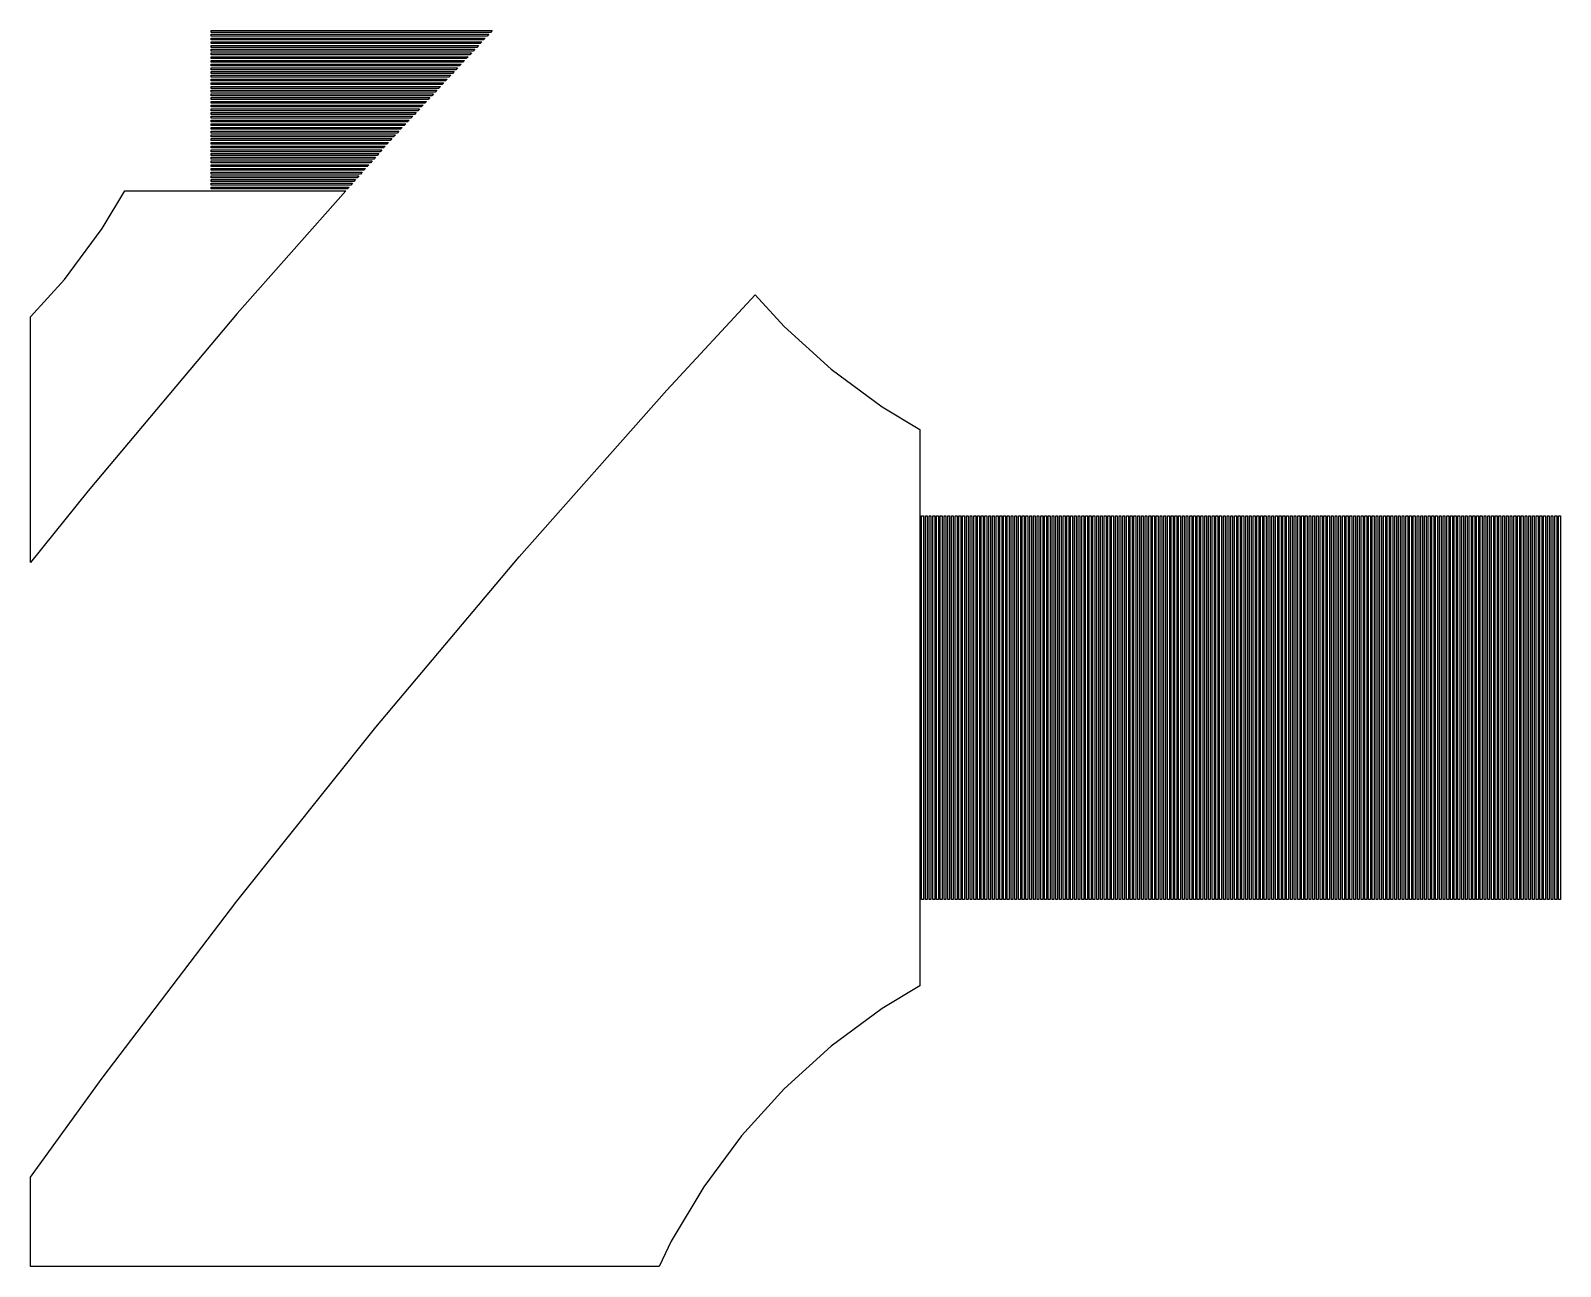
# Model space of a CAD drawing. Extents: x -10 to 91, y -24 to 82.
# Drawn here: x 1 to 9.21, y 55 to 61.63 of the extents above; entities that cross this region are included whole.
import ezdxf

# ---------------------------------------------------------------- set-up
doc = ezdxf.new("R2010")
doc.units = 0

msp = doc.modelspace()

# ---------------------------------------------------------------- linework, layer by layer
for p, q in [((1.97, 61.625), (1.97, 61.635)), ((1.97, 61.635), (3.47905, 61.635)), ((3.46974, 61.625), (1.97, 61.625)), ((1.97, 61.605), (1.97, 61.615)), ((1.97, 61.615), (3.46046, 61.615)), ((3.46046, 61.615), (3.45119, 61.605)), ((3.47905, 61.635), (3.46974, 61.625)), ((3.45119, 61.605), (1.97, 61.605)), ((1.97, 61.585), (1.97, 61.595)), ((1.97, 61.595), (3.44188, 61.595)), ((3.4326, 61.585), (1.97, 61.585)), ((1.97, 61.565), (1.97, 61.575)), ((1.97, 61.575), (3.42331, 61.575)), ((3.41402, 61.565), (1.97, 61.565)), ((1.97, 61.545), (1.97, 61.555)), ((1.97, 61.555), (3.40472, 61.555)), ((3.39545, 61.545), (1.97, 61.545)), ((1.97, 61.525), (1.97, 61.535)), ((1.97, 61.535), (3.38615, 61.535)), ((3.38615, 61.535), (3.37686, 61.525)), ((3.40472, 61.555), (3.39545, 61.545)), ((3.42331, 61.575), (3.41402, 61.565)), ((3.44188, 61.595), (3.4326, 61.585)), ((3.37686, 61.525), (1.97, 61.525)), ((1.97, 61.505), (1.97, 61.515)), ((1.97, 61.515), (3.36758, 61.515)), ((3.35828, 61.505), (1.97, 61.505)), ((1.97, 61.485), (1.97, 61.495)), ((1.97, 61.495), (3.349, 61.495)), ((3.33969, 61.485), (1.97, 61.485)), ((1.97, 61.465), (1.97, 61.475)), ((1.97, 61.475), (3.33041, 61.475)), ((3.32112, 61.465), (1.97, 61.465)), ((1.97, 61.445), (1.97, 61.455)), ((1.97, 61.455), (3.31183, 61.455)), ((3.31183, 61.455), (3.30255, 61.445)), ((3.33041, 61.475), (3.32112, 61.465)), ((3.349, 61.495), (3.33969, 61.485)), ((3.36758, 61.515), (3.35828, 61.505)), ((3.30255, 61.445), (1.97, 61.445)), ((1.97, 61.425), (1.97, 61.435)), ((1.97, 61.435), (3.29326, 61.435)), ((3.28397, 61.425), (1.97, 61.425)), ((1.97, 61.405), (1.97, 61.415)), ((1.97, 61.415), (3.27467, 61.415)), ((3.2654, 61.405), (1.97, 61.405)), ((1.97, 61.385), (1.97, 61.395)), ((1.97, 61.395), (3.25609, 61.395)), ((3.24681, 61.385), (1.97, 61.385)), ((1.97, 61.365), (1.97, 61.375)), ((1.97, 61.375), (3.23752, 61.375)), ((3.23752, 61.375), (3.22823, 61.365)), ((3.25609, 61.395), (3.24681, 61.385)), ((3.27467, 61.415), (3.2654, 61.405)), ((3.29326, 61.435), (3.28397, 61.425)), ((3.22823, 61.365), (1.97, 61.365)), ((1.97, 61.345), (1.97, 61.355)), ((1.97, 61.355), (3.21895, 61.355)), ((3.20964, 61.345), (1.97, 61.345)), ((1.97, 61.325), (1.97, 61.335)), ((1.97, 61.335), (3.20036, 61.335)), ((3.19107, 61.325), (1.97, 61.325)), ((1.97, 61.305), (1.97, 61.315)), ((1.97, 61.315), (3.18178, 61.315)), ((3.17249, 61.305), (1.97, 61.305)), ((1.97, 61.285), (1.97, 61.295)), ((1.97, 61.295), (3.16321, 61.295)), ((3.15392, 61.285), (1.97, 61.285)), ((3.16321, 61.295), (3.15392, 61.285)), ((3.18178, 61.315), (3.17249, 61.305)), ((3.20036, 61.335), (3.19107, 61.325)), ((3.21895, 61.355), (3.20964, 61.345)), ((1.97, 61.265), (1.97, 61.275)), ((1.97, 61.275), (3.14462, 61.275)), ((3.13535, 61.265), (1.97, 61.265)), ((1.97, 61.245), (1.97, 61.255)), ((1.97, 61.255), (3.12604, 61.255)), ((3.11676, 61.245), (1.97, 61.245)), ((1.97, 61.225), (1.97, 61.235)), ((1.97, 61.235), (3.10745, 61.235)), ((3.09818, 61.225), (1.97, 61.225)), ((1.97, 61.205), (1.97, 61.215)), ((1.97, 61.215), (3.0889, 61.215)), ((3.07959, 61.205), (1.97, 61.205)), ((3.0889, 61.215), (3.07959, 61.205)), ((3.10745, 61.235), (3.09818, 61.225)), ((3.12604, 61.255), (3.11676, 61.245)), ((3.14462, 61.275), (3.13535, 61.265)), ((1.97, 61.185), (1.97, 61.195)), ((1.97, 61.195), (3.07031, 61.195)), ((3.06102, 61.185), (1.97, 61.185)), ((1.97, 61.165), (1.97, 61.175)), ((1.97, 61.175), (3.05173, 61.175)), ((3.04243, 61.165), (1.97, 61.165)), ((1.97, 61.145), (1.97, 61.155)), ((1.97, 61.155), (3.03316, 61.155)), ((3.02385, 61.145), (1.97, 61.145)), ((1.97, 61.125), (1.97, 61.135)), ((1.97, 61.135), (3.01457, 61.135)), ((3.00528, 61.125), (1.97, 61.125)), ((3.01457, 61.135), (3.00528, 61.125)), ((3.03316, 61.155), (3.02385, 61.145)), ((3.05173, 61.175), (3.04243, 61.165)), ((3.07031, 61.195), (3.06102, 61.185)), ((1.97, 61.105), (1.97, 61.115)), ((1.97, 61.115), (2.99599, 61.115)), ((2.98671, 61.105), (1.97, 61.105)), ((1.97, 61.085), (1.97, 61.095)), ((1.97, 61.095), (2.9774, 61.095)), ((2.96812, 61.085), (1.97, 61.085)), ((1.97, 61.065), (1.97, 61.075)), ((1.97, 61.075), (2.95883, 61.075)), ((2.94954, 61.065), (1.97, 61.065)), ((1.97, 61.045), (1.97, 61.055)), ((1.97, 61.055), (2.94026, 61.055)), ((2.93111, 61.045), (1.97, 61.045)), ((2.93378, 61.048), (2.93111, 61.045)), ((2.94026, 61.055), (2.93378, 61.048)), ((2.95883, 61.075), (2.94954, 61.065)), ((2.9774, 61.095), (2.96812, 61.085)), ((2.99599, 61.115), (2.98671, 61.105)), ((1.97, 61.025), (1.97, 61.035)), ((1.97, 61.035), (2.92226, 61.035)), ((2.91342, 61.025), (1.97, 61.025)), ((1.97, 61.005), (1.97, 61.015)), ((1.97, 61.015), (2.90459, 61.015)), ((2.89572, 61.005), (1.97, 61.005)), ((1.97, 60.985), (1.97, 60.995)), ((1.97, 60.995), (2.88689, 60.995)), ((2.87804, 60.985), (1.97, 60.985)), ((1.97, 60.965), (1.97, 60.975)), ((1.97, 60.975), (2.8692, 60.975)), ((2.86037, 60.965), (1.97, 60.965)), ((2.8692, 60.975), (2.86037, 60.965)), ((2.88689, 60.995), (2.87804, 60.985)), ((2.90459, 61.015), (2.89572, 61.005)), ((2.92226, 61.035), (2.91342, 61.025)), ((1.97, 60.945), (1.97, 60.955)), ((1.97, 60.955), (2.85152, 60.955)), ((2.84268, 60.945), (1.97, 60.945)), ((1.97, 60.925), (1.97, 60.935)), ((1.97, 60.935), (2.83383, 60.935)), ((2.82498, 60.925), (1.97, 60.925)), ((1.97, 60.905), (1.97, 60.915)), ((1.97, 60.915), (2.81615, 60.915)), ((2.80731, 60.905), (1.97, 60.905)), ((1.97, 60.885), (1.97, 60.895)), ((1.97, 60.895), (2.79846, 60.895)), ((2.78963, 60.885), (1.97, 60.885)), ((1.97, 60.865), (1.97, 60.875)), ((1.97, 60.875), (2.78078, 60.875)), ((2.78078, 60.875), (2.77194, 60.865)), ((2.79846, 60.895), (2.78963, 60.885)), ((2.81615, 60.915), (2.80731, 60.905)), ((2.83383, 60.935), (2.82498, 60.925)), ((2.85152, 60.955), (2.84268, 60.945)), ((2.77194, 60.865), (1.97, 60.865)), ((1.97, 60.845), (1.97, 60.855)), ((1.97, 60.855), (2.76309, 60.855)), ((2.75424, 60.845), (1.97, 60.845)), ((1.97, 60.825), (1.97, 60.835)), ((1.97, 60.835), (2.74541, 60.835)), ((2.73657, 60.825), (1.97, 60.825)), ((1.97, 60.805), (1.97, 60.815)), ((1.97, 60.815), (2.72772, 60.815)), ((2.71889, 60.805), (1.97, 60.805)), ((1.97, 60.785), (1.97, 60.795)), ((1.97, 60.795), (2.71005, 60.795)), ((2.71005, 60.795), (2.7012, 60.785)), ((2.72772, 60.815), (2.71889, 60.805)), ((2.74541, 60.835), (2.73657, 60.825)), ((2.76309, 60.855), (2.75424, 60.845)), ((1.38521, 60.5722), (1.50677, 60.775)), ((1.50677, 60.775), (2.69235, 60.775)), ((2.7012, 60.785), (1.97, 60.785)), ((2.69235, 60.775), (2.10951, 60.1159)), ((1.18236, 60.2987), (1.38521, 60.5722)), ((1, 60.0975), (1.18236, 60.2987)), ((4.41568, 59.7049), (4.89153, 60.2171)), ((4.89153, 60.2171), (5.04633, 60.0463)), ((1, 58.7784), (1, 60.0975)), ((2.10951, 60.1159), (1.30836, 59.1637)), ((5.04633, 60.0463), (5.29865, 59.8177)), ((5.29865, 59.8177), (5.57217, 59.6148)), ((3.62392, 58.8095), (4.41568, 59.7049)), ((5.57217, 59.6148), (5.77501, 59.4932)), ((5.77501, 59.4932), (5.77501, 56.5068)), ((1.30836, 59.1637), (1, 58.7784)), ((5.785, 56.97), (5.785, 59.03)), ((5.785, 59.03), (5.79501, 59.03)), ((5.79501, 59.03), (5.79501, 56.97)), ((5.80501, 56.97), (5.80501, 59.03)), ((5.80501, 59.03), (5.815, 59.03)), ((5.815, 59.03), (5.815, 56.97)), ((5.82501, 56.97), (5.82501, 59.03)), ((5.82501, 59.03), (5.83501, 59.03)), ((5.83501, 59.03), (5.83501, 56.97)), ((5.845, 56.97), (5.845, 59.03)), ((5.845, 59.03), (5.85501, 59.03)), ((5.85501, 59.03), (5.85501, 56.97)), ((5.86501, 56.97), (5.86501, 59.03)), ((5.86501, 59.03), (5.875, 59.03)), ((5.875, 59.03), (5.875, 56.97)), ((5.88501, 56.97), (5.88501, 59.03)), ((5.88501, 59.03), (5.895, 59.03)), ((5.895, 59.03), (5.895, 56.97)), ((5.90501, 56.97), (5.90501, 59.03)), ((5.90501, 59.03), (5.91501, 59.03)), ((5.91501, 59.03), (5.91501, 56.97)), ((5.925, 56.97), (5.925, 59.03)), ((5.925, 59.03), (5.93501, 59.03)), ((5.93501, 59.03), (5.93501, 56.97)), ((5.94501, 56.97), (5.94501, 59.03)), ((5.94501, 59.03), (5.955, 59.03)), ((5.955, 59.03), (5.955, 56.97)), ((5.96501, 56.97), (5.96501, 59.03)), ((5.96501, 59.03), (5.97501, 59.03)), ((5.97501, 59.03), (5.97501, 56.97)), ((5.985, 56.97), (5.985, 59.03)), ((5.985, 59.03), (5.99501, 59.03)), ((5.99501, 59.03), (5.99501, 56.97)), ((6.005, 56.97), (6.005, 59.03)), ((6.005, 59.03), (6.01501, 59.03)), ((6.01501, 59.03), (6.01501, 56.97)), ((6.02501, 56.97), (6.02501, 59.03)), ((6.02501, 59.03), (6.035, 59.03)), ((6.035, 59.03), (6.035, 56.97)), ((6.04501, 56.97), (6.04501, 59.03)), ((6.04501, 59.03), (6.05501, 59.03)), ((6.05501, 59.03), (6.05501, 56.97)), ((6.065, 56.97), (6.065, 59.03)), ((6.065, 59.03), (6.07501, 59.03)), ((6.07501, 59.03), (6.07501, 56.97)), ((6.08501, 56.97), (6.08501, 59.03)), ((6.08501, 59.03), (6.095, 59.03)), ((6.095, 59.03), (6.095, 56.97)), ((6.10501, 56.97), (6.10501, 59.03)), ((6.10501, 59.03), (6.11501, 59.03)), ((6.11501, 59.03), (6.11501, 56.97)), ((6.125, 56.97), (6.125, 59.03)), ((6.125, 59.03), (6.13501, 59.03)), ((6.13501, 59.03), (6.13501, 56.97)), ((6.145, 56.97), (6.145, 59.03)), ((6.145, 59.03), (6.15501, 59.03)), ((6.15501, 59.03), (6.15501, 56.97)), ((6.16501, 56.97), (6.16501, 59.03)), ((6.16501, 59.03), (6.175, 59.03)), ((6.175, 59.03), (6.175, 56.97)), ((6.18501, 56.97), (6.18501, 59.03)), ((6.18501, 59.03), (6.19501, 59.03)), ((6.19501, 59.03), (6.19501, 56.97)), ((6.205, 56.97), (6.205, 59.03)), ((6.205, 59.03), (6.21501, 59.03)), ((6.21501, 59.03), (6.21501, 56.97)), ((6.22501, 56.97), (6.22501, 59.03)), ((6.22501, 59.03), (6.235, 59.03)), ((6.235, 59.03), (6.235, 56.97)), ((6.24501, 56.97), (6.24501, 59.03)), ((6.24501, 59.03), (6.255, 59.03)), ((6.255, 59.03), (6.255, 56.97)), ((6.26501, 56.97), (6.26501, 59.03)), ((6.26501, 59.03), (6.27501, 59.03)), ((6.27501, 59.03), (6.27501, 56.97)), ((6.285, 56.97), (6.285, 59.03)), ((6.285, 59.03), (6.29501, 59.03)), ((6.29501, 59.03), (6.29501, 56.97)), ((6.30501, 56.97), (6.30501, 59.03)), ((6.30501, 59.03), (6.315, 59.03)), ((6.315, 59.03), (6.315, 56.97)), ((6.32501, 56.97), (6.32501, 59.03)), ((6.32501, 59.03), (6.33501, 59.03)), ((6.33501, 59.03), (6.33501, 56.97)), ((6.345, 56.97), (6.345, 59.03)), ((6.345, 59.03), (6.35501, 59.03)), ((6.35501, 59.03), (6.35501, 56.97)), ((6.36501, 56.97), (6.36501, 59.03)), ((6.36501, 59.03), (6.375, 59.03)), ((6.375, 59.03), (6.375, 56.97)), ((6.38501, 56.97), (6.38501, 59.03)), ((6.38501, 59.03), (6.395, 59.03)), ((6.395, 59.03), (6.395, 56.97)), ((6.40501, 56.97), (6.40501, 59.03)), ((6.40501, 59.03), (6.41501, 59.03)), ((6.41501, 59.03), (6.41501, 56.97)), ((6.425, 56.97), (6.425, 59.03)), ((6.425, 59.03), (6.43501, 59.03)), ((6.43501, 59.03), (6.43501, 56.97)), ((6.44501, 56.97), (6.44501, 59.03)), ((6.44501, 59.03), (6.455, 59.03)), ((6.455, 59.03), (6.455, 56.97)), ((6.46501, 56.97), (6.46501, 59.03)), ((6.46501, 59.03), (6.47501, 59.03)), ((6.47501, 59.03), (6.47501, 56.97)), ((6.485, 56.97), (6.485, 59.03)), ((6.485, 59.03), (6.49501, 59.03)), ((6.49501, 59.03), (6.49501, 56.97)), ((6.505, 56.97), (6.505, 59.03)), ((6.505, 59.03), (6.51501, 59.03)), ((6.51501, 59.03), (6.51501, 56.97)), ((6.52501, 56.97), (6.52501, 59.03)), ((6.52501, 59.03), (6.535, 59.03)), ((6.535, 59.03), (6.535, 56.97)), ((6.54501, 56.97), (6.54501, 59.03)), ((6.54501, 59.03), (6.55501, 59.03)), ((6.55501, 59.03), (6.55501, 56.97)), ((6.565, 56.97), (6.565, 59.03)), ((6.565, 59.03), (6.57501, 59.03)), ((6.57501, 59.03), (6.57501, 56.97)), ((6.58501, 56.97), (6.58501, 59.03)), ((6.58501, 59.03), (6.595, 59.03)), ((6.595, 59.03), (6.595, 56.97)), ((6.60501, 56.97), (6.60501, 59.03)), ((6.60501, 59.03), (6.61501, 59.03)), ((6.61501, 59.03), (6.61501, 56.97)), ((6.625, 56.97), (6.625, 59.03)), ((6.625, 59.03), (6.63501, 59.03)), ((6.63501, 59.03), (6.63501, 56.97)), ((6.645, 56.97), (6.645, 59.03)), ((6.645, 59.03), (6.65501, 59.03)), ((6.65501, 59.03), (6.65501, 56.97)), ((6.66501, 56.97), (6.66501, 59.03)), ((6.66501, 59.03), (6.675, 59.03)), ((6.675, 59.03), (6.675, 56.97)), ((6.68501, 56.97), (6.68501, 59.03)), ((6.68501, 59.03), (6.69501, 59.03)), ((6.69501, 59.03), (6.69501, 56.97)), ((6.705, 56.97), (6.705, 59.03)), ((6.705, 59.03), (6.71501, 59.03)), ((6.71501, 59.03), (6.71501, 56.97)), ((6.72501, 56.97), (6.72501, 59.03)), ((6.72501, 59.03), (6.735, 59.03)), ((6.735, 59.03), (6.735, 56.97)), ((6.74501, 56.97), (6.74501, 59.03)), ((6.74501, 59.03), (6.755, 59.03)), ((6.755, 59.03), (6.755, 56.97)), ((6.76501, 56.97), (6.76501, 59.03)), ((6.76501, 59.03), (6.77501, 59.03)), ((6.77501, 59.03), (6.77501, 56.97)), ((6.785, 56.97), (6.785, 59.03)), ((6.785, 59.03), (6.79501, 59.03)), ((6.79501, 59.03), (6.79501, 56.97)), ((6.80501, 56.97), (6.80501, 59.03)), ((6.80501, 59.03), (6.815, 59.03)), ((6.815, 59.03), (6.815, 56.97)), ((6.82501, 56.97), (6.82501, 59.03)), ((6.82501, 59.03), (6.83501, 59.03)), ((6.83501, 59.03), (6.83501, 56.97)), ((6.845, 56.97), (6.845, 59.03)), ((6.845, 59.03), (6.85501, 59.03)), ((6.85501, 59.03), (6.85501, 56.97)), ((6.86501, 56.97), (6.86501, 59.03)), ((6.86501, 59.03), (6.875, 59.03)), ((6.875, 59.03), (6.875, 56.97)), ((6.88501, 56.97), (6.88501, 59.03)), ((6.88501, 59.03), (6.895, 59.03)), ((6.895, 59.03), (6.895, 56.97)), ((6.90501, 56.97), (6.90501, 59.03)), ((6.90501, 59.03), (6.91501, 59.03)), ((6.91501, 59.03), (6.91501, 56.97)), ((6.925, 56.97), (6.925, 59.03)), ((6.925, 59.03), (6.93501, 59.03)), ((6.93501, 59.03), (6.93501, 56.97)), ((6.94501, 56.97), (6.94501, 59.03)), ((6.94501, 59.03), (6.955, 59.03)), ((6.955, 59.03), (6.955, 56.97)), ((6.96501, 56.97), (6.96501, 59.03)), ((6.96501, 59.03), (6.97501, 59.03)), ((6.97501, 59.03), (6.97501, 56.97)), ((6.985, 56.97), (6.985, 59.03)), ((6.985, 59.03), (6.99501, 59.03)), ((6.99501, 59.03), (6.99501, 56.97)), ((7.005, 56.97), (7.005, 59.03)), ((7.005, 59.03), (7.01501, 59.03)), ((7.01501, 59.03), (7.01501, 56.97)), ((7.02501, 56.97), (7.02501, 59.03)), ((7.02501, 59.03), (7.035, 59.03)), ((7.035, 59.03), (7.035, 56.97)), ((7.04501, 56.97), (7.04501, 59.03)), ((7.04501, 59.03), (7.05501, 59.03)), ((7.05501, 59.03), (7.05501, 56.97)), ((7.065, 56.97), (7.065, 59.03)), ((7.065, 59.03), (7.07501, 59.03)), ((7.07501, 59.03), (7.07501, 56.97)), ((7.08501, 56.97), (7.08501, 59.03)), ((7.08501, 59.03), (7.095, 59.03)), ((7.095, 59.03), (7.095, 56.97)), ((7.10501, 56.97), (7.10501, 59.03)), ((7.10501, 59.03), (7.11501, 59.03)), ((7.11501, 59.03), (7.11501, 56.97)), ((7.125, 56.97), (7.125, 59.03)), ((7.125, 59.03), (7.13501, 59.03)), ((7.13501, 59.03), (7.13501, 56.97)), ((7.145, 56.97), (7.145, 59.03)), ((7.145, 59.03), (7.15501, 59.03)), ((7.15501, 59.03), (7.15501, 56.97)), ((7.16501, 56.97), (7.16501, 59.03)), ((7.16501, 59.03), (7.175, 59.03)), ((7.175, 59.03), (7.175, 56.97)), ((7.18501, 56.97), (7.18501, 59.03)), ((7.18501, 59.03), (7.19501, 59.03)), ((7.19501, 59.03), (7.19501, 56.97)), ((7.205, 56.97), (7.205, 59.03)), ((7.205, 59.03), (7.21501, 59.03)), ((7.21501, 59.03), (7.21501, 56.97)), ((7.22501, 56.97), (7.22501, 59.03)), ((7.22501, 59.03), (7.235, 59.03)), ((7.235, 59.03), (7.235, 56.97)), ((7.24501, 56.97), (7.24501, 59.03)), ((7.24501, 59.03), (7.255, 59.03)), ((7.255, 59.03), (7.255, 56.97)), ((7.26501, 56.97), (7.26501, 59.03)), ((7.26501, 59.03), (7.27501, 59.03)), ((7.27501, 59.03), (7.27501, 56.97)), ((7.285, 56.97), (7.285, 59.03)), ((7.285, 59.03), (7.29501, 59.03)), ((7.29501, 59.03), (7.29501, 56.97)), ((7.30501, 56.97), (7.30501, 59.03)), ((7.30501, 59.03), (7.315, 59.03)), ((7.315, 59.03), (7.315, 56.97)), ((7.32501, 56.97), (7.32501, 59.03)), ((7.32501, 59.03), (7.33501, 59.03)), ((7.33501, 59.03), (7.33501, 56.97)), ((7.345, 56.97), (7.345, 59.03)), ((7.345, 59.03), (7.35501, 59.03)), ((7.35501, 59.03), (7.35501, 56.97)), ((7.36501, 56.97), (7.36501, 59.03)), ((7.36501, 59.03), (7.375, 59.03)), ((7.375, 59.03), (7.375, 56.97)), ((7.38501, 56.97), (7.38501, 59.03)), ((7.38501, 59.03), (7.395, 59.03)), ((7.395, 59.03), (7.395, 56.97)), ((7.40501, 56.97), (7.40501, 59.03)), ((7.40501, 59.03), (7.41501, 59.03)), ((7.41501, 59.03), (7.41501, 56.97)), ((7.425, 56.97), (7.425, 59.03)), ((7.425, 59.03), (7.43501, 59.03)), ((7.43501, 59.03), (7.43501, 56.97)), ((7.44501, 56.97), (7.44501, 59.03)), ((7.44501, 59.03), (7.455, 59.03)), ((7.455, 59.03), (7.455, 56.97)), ((7.46501, 56.97), (7.46501, 59.03)), ((7.46501, 59.03), (7.47501, 59.03)), ((7.47501, 59.03), (7.47501, 56.97)), ((7.485, 56.97), (7.485, 59.03)), ((7.485, 59.03), (7.49501, 59.03)), ((7.49501, 59.03), (7.49501, 56.97)), ((7.50499, 56.97), (7.50499, 59.03)), ((7.50499, 59.03), (7.515, 59.03)), ((7.515, 59.03), (7.515, 56.97)), ((7.52499, 56.97), (7.52499, 59.03)), ((7.52499, 59.03), (7.53499, 59.03)), ((7.53499, 59.03), (7.53499, 56.97)), ((7.545, 56.97), (7.545, 59.03)), ((7.545, 59.03), (7.55499, 59.03)), ((7.55499, 59.03), (7.55499, 56.97)), ((7.56499, 56.97), (7.56499, 59.03)), ((7.56499, 59.03), (7.575, 59.03)), ((7.575, 59.03), (7.575, 56.97)), ((7.58499, 56.97), (7.58499, 59.03)), ((7.58499, 59.03), (7.59499, 59.03)), ((7.59499, 59.03), (7.59499, 56.97)), ((7.605, 56.97), (7.605, 59.03)), ((7.605, 59.03), (7.61499, 59.03)), ((7.61499, 59.03), (7.61499, 56.97)), ((7.625, 56.97), (7.625, 59.03)), ((7.625, 59.03), (7.63499, 59.03)), ((7.63499, 59.03), (7.63499, 56.97)), ((7.64499, 56.97), (7.64499, 59.03)), ((7.64499, 59.03), (7.655, 59.03)), ((7.655, 59.03), (7.655, 56.97)), ((7.66499, 56.97), (7.66499, 59.03)), ((7.66499, 59.03), (7.67499, 59.03)), ((7.67499, 59.03), (7.67499, 56.97)), ((7.685, 56.97), (7.685, 59.03)), ((7.685, 59.03), (7.69499, 59.03)), ((7.69499, 59.03), (7.69499, 56.97)), ((7.70499, 56.97), (7.70499, 59.03)), ((7.70499, 59.03), (7.715, 59.03)), ((7.715, 59.03), (7.715, 56.97)), ((7.72499, 56.97), (7.72499, 59.03)), ((7.72499, 59.03), (7.73499, 59.03)), ((7.73499, 59.03), (7.73499, 56.97)), ((7.745, 56.97), (7.745, 59.03)), ((7.745, 59.03), (7.75499, 59.03)), ((7.75499, 59.03), (7.75499, 56.97)), ((7.765, 56.97), (7.765, 59.03)), ((7.765, 59.03), (7.77499, 59.03)), ((7.77499, 59.03), (7.77499, 56.97)), ((7.78499, 56.97), (7.78499, 59.03)), ((7.78499, 59.03), (7.795, 59.03)), ((7.795, 59.03), (7.795, 56.97)), ((7.80499, 56.97), (7.80499, 59.03)), ((7.80499, 59.03), (7.81499, 59.03)), ((7.81499, 59.03), (7.81499, 56.97)), ((7.825, 56.97), (7.825, 59.03)), ((7.825, 59.03), (7.83499, 59.03)), ((7.83499, 59.03), (7.83499, 56.97)), ((7.84499, 56.97), (7.84499, 59.03)), ((7.84499, 59.03), (7.855, 59.03)), ((7.855, 59.03), (7.855, 56.97)), ((7.86499, 56.97), (7.86499, 59.03)), ((7.86499, 59.03), (7.875, 59.03)), ((7.875, 59.03), (7.875, 56.97)), ((7.88499, 56.97), (7.88499, 59.03)), ((7.88499, 59.03), (7.89499, 59.03)), ((7.89499, 59.03), (7.89499, 56.97)), ((7.905, 56.97), (7.905, 59.03)), ((7.905, 59.03), (7.91499, 59.03)), ((7.91499, 59.03), (7.91499, 56.97)), ((7.92499, 56.97), (7.92499, 59.03)), ((7.92499, 59.03), (7.935, 59.03)), ((7.935, 59.03), (7.935, 56.97)), ((7.94499, 56.97), (7.94499, 59.03)), ((7.94499, 59.03), (7.95499, 59.03)), ((7.95499, 59.03), (7.95499, 56.97)), ((7.965, 56.97), (7.965, 59.03)), ((7.965, 59.03), (7.97499, 59.03)), ((7.97499, 59.03), (7.97499, 56.97)), ((7.98499, 56.97), (7.98499, 59.03)), ((7.98499, 59.03), (7.995, 59.03)), ((7.995, 59.03), (7.995, 56.97)), ((8.00499, 56.97), (8.00499, 59.03)), ((8.00499, 59.03), (8.015, 59.03)), ((8.015, 59.03), (8.015, 56.97)), ((8.02499, 56.97), (8.02499, 59.03)), ((8.02499, 59.03), (8.03499, 59.03)), ((8.03499, 59.03), (8.03499, 56.97)), ((8.045, 56.97), (8.045, 59.03)), ((8.045, 59.03), (8.05499, 59.03)), ((8.05499, 59.03), (8.05499, 56.97)), ((8.06499, 56.97), (8.06499, 59.03)), ((8.06499, 59.03), (8.075, 59.03)), ((8.075, 59.03), (8.075, 56.97)), ((8.08499, 56.97), (8.08499, 59.03)), ((8.08499, 59.03), (8.09499, 59.03)), ((8.09499, 59.03), (8.09499, 56.97)), ((8.105, 56.97), (8.105, 59.03)), ((8.105, 59.03), (8.11499, 59.03)), ((8.11499, 59.03), (8.11499, 56.97)), ((8.125, 56.97), (8.125, 59.03)), ((8.125, 59.03), (8.13499, 59.03)), ((8.13499, 59.03), (8.13499, 56.97)), ((8.14499, 56.97), (8.14499, 59.03)), ((8.14499, 59.03), (8.155, 59.03)), ((8.155, 59.03), (8.155, 56.97)), ((8.16499, 56.97), (8.16499, 59.03)), ((8.16499, 59.03), (8.17499, 59.03)), ((8.17499, 59.03), (8.17499, 56.97)), ((8.185, 56.97), (8.185, 59.03)), ((8.185, 59.03), (8.19499, 59.03)), ((8.19499, 59.03), (8.19499, 56.97)), ((8.20499, 56.97), (8.20499, 59.03)), ((8.20499, 59.03), (8.215, 59.03)), ((8.215, 59.03), (8.215, 56.97)), ((8.22499, 56.97), (8.22499, 59.03)), ((8.22499, 59.03), (8.23499, 59.03)), ((8.23499, 59.03), (8.23499, 56.97)), ((8.245, 56.97), (8.245, 59.03)), ((8.245, 59.03), (8.25499, 59.03)), ((8.25499, 59.03), (8.25499, 56.97)), ((8.265, 56.97), (8.265, 59.03)), ((8.265, 59.03), (8.27499, 59.03)), ((8.27499, 59.03), (8.27499, 56.97)), ((8.28499, 56.97), (8.28499, 59.03)), ((8.28499, 59.03), (8.295, 59.03)), ((8.295, 59.03), (8.295, 56.97)), ((8.30499, 56.97), (8.30499, 59.03)), ((8.30499, 59.03), (8.31499, 59.03)), ((8.31499, 59.03), (8.31499, 56.97)), ((8.325, 56.97), (8.325, 59.03)), ((8.325, 59.03), (8.33499, 59.03)), ((8.33499, 59.03), (8.33499, 56.97)), ((8.34499, 56.97), (8.34499, 59.03)), ((8.34499, 59.03), (8.355, 59.03)), ((8.355, 59.03), (8.355, 56.97)), ((8.36499, 56.97), (8.36499, 59.03)), ((8.36499, 59.03), (8.375, 59.03)), ((8.375, 59.03), (8.375, 56.97)), ((8.38499, 56.97), (8.38499, 59.03)), ((8.38499, 59.03), (8.39499, 59.03)), ((8.39499, 59.03), (8.39499, 56.97)), ((8.405, 56.97), (8.405, 59.03)), ((8.405, 59.03), (8.41499, 59.03)), ((8.41499, 59.03), (8.41499, 56.97)), ((8.42499, 56.97), (8.42499, 59.03)), ((8.42499, 59.03), (8.435, 59.03)), ((8.435, 59.03), (8.435, 56.97)), ((8.44499, 56.97), (8.44499, 59.03)), ((8.44499, 59.03), (8.45499, 59.03)), ((8.45499, 59.03), (8.45499, 56.97)), ((8.465, 56.97), (8.465, 59.03)), ((8.465, 59.03), (8.47499, 59.03)), ((8.47499, 59.03), (8.47499, 56.97)), ((8.48499, 56.97), (8.48499, 59.03)), ((8.48499, 59.03), (8.495, 59.03)), ((8.495, 59.03), (8.495, 56.97)), ((8.50499, 56.97), (8.50499, 59.03)), ((8.50499, 59.03), (8.515, 59.03)), ((8.515, 59.03), (8.515, 56.97)), ((8.52499, 56.97), (8.52499, 59.03)), ((8.52499, 59.03), (8.53499, 59.03)), ((8.53499, 59.03), (8.53499, 56.97)), ((8.545, 56.97), (8.545, 59.03)), ((8.545, 59.03), (8.55499, 59.03)), ((8.55499, 59.03), (8.55499, 56.97)), ((8.56499, 56.97), (8.56499, 59.03)), ((8.56499, 59.03), (8.575, 59.03)), ((8.575, 59.03), (8.575, 56.97)), ((8.58499, 56.97), (8.58499, 59.03)), ((8.58499, 59.03), (8.59499, 59.03)), ((8.59499, 59.03), (8.59499, 56.97)), ((8.605, 56.97), (8.605, 59.03)), ((8.605, 59.03), (8.61499, 59.03)), ((8.61499, 59.03), (8.61499, 56.97)), ((8.625, 56.97), (8.625, 59.03)), ((8.625, 59.03), (8.63499, 59.03)), ((8.63499, 59.03), (8.63499, 56.97)), ((8.64499, 56.97), (8.64499, 59.03)), ((8.64499, 59.03), (8.655, 59.03)), ((8.655, 59.03), (8.655, 56.97)), ((8.66499, 56.97), (8.66499, 59.03)), ((8.66499, 59.03), (8.67499, 59.03)), ((8.67499, 59.03), (8.67499, 56.97)), ((8.685, 56.97), (8.685, 59.03)), ((8.685, 59.03), (8.69499, 59.03)), ((8.69499, 59.03), (8.69499, 56.97)), ((8.70499, 56.97), (8.70499, 59.03)), ((8.70499, 59.03), (8.715, 59.03)), ((8.715, 59.03), (8.715, 56.97)), ((8.72499, 56.97), (8.72499, 59.03)), ((8.72499, 59.03), (8.73499, 59.03)), ((8.73499, 59.03), (8.73499, 56.97)), ((8.745, 56.97), (8.745, 59.03)), ((8.745, 59.03), (8.75499, 59.03)), ((8.75499, 59.03), (8.75499, 56.97)), ((8.765, 56.97), (8.765, 59.03)), ((8.765, 59.03), (8.77499, 59.03)), ((8.77499, 59.03), (8.77499, 56.97)), ((8.78499, 56.97), (8.78499, 59.03)), ((8.78499, 59.03), (8.795, 59.03)), ((8.795, 59.03), (8.795, 56.97)), ((8.80499, 56.97), (8.80499, 59.03)), ((8.80499, 59.03), (8.81499, 59.03)), ((8.81499, 59.03), (8.81499, 56.97)), ((8.825, 56.97), (8.825, 59.03)), ((8.825, 59.03), (8.83499, 59.03)), ((8.83499, 59.03), (8.83499, 56.97)), ((8.84499, 56.97), (8.84499, 59.03)), ((8.84499, 59.03), (8.855, 59.03)), ((8.855, 59.03), (8.855, 56.97)), ((8.86499, 56.97), (8.86499, 59.03)), ((8.86499, 59.03), (8.875, 59.03)), ((8.875, 59.03), (8.875, 56.97)), ((8.88499, 56.97), (8.88499, 59.03)), ((8.88499, 59.03), (8.89499, 59.03)), ((8.89499, 59.03), (8.89499, 56.97)), ((8.905, 56.97), (8.905, 59.03)), ((8.905, 59.03), (8.91499, 59.03)), ((8.91499, 59.03), (8.91499, 56.97)), ((8.92499, 56.97), (8.92499, 59.03)), ((8.92499, 59.03), (8.935, 59.03)), ((8.935, 59.03), (8.935, 56.97)), ((8.94499, 56.97), (8.94499, 59.03)), ((8.94499, 59.03), (8.95499, 59.03)), ((8.95499, 59.03), (8.95499, 56.97)), ((8.965, 56.97), (8.965, 59.03)), ((8.965, 59.03), (8.97499, 59.03)), ((8.97499, 59.03), (8.97499, 56.97)), ((8.98499, 56.97), (8.98499, 59.03)), ((8.98499, 59.03), (8.995, 59.03)), ((8.995, 59.03), (8.995, 56.97)), ((9.00499, 56.97), (9.00499, 59.03)), ((9.00499, 59.03), (9.015, 59.03)), ((9.015, 59.03), (9.015, 56.97)), ((9.02499, 56.97), (9.02499, 59.03)), ((9.02499, 59.03), (9.03499, 59.03)), ((9.03499, 59.03), (9.03499, 56.97)), ((9.045, 56.97), (9.045, 59.03)), ((9.045, 59.03), (9.05499, 59.03)), ((9.05499, 59.03), (9.05499, 56.97)), ((9.06499, 56.97), (9.06499, 59.03)), ((9.06499, 59.03), (9.075, 59.03)), ((9.075, 59.03), (9.075, 56.97)), ((9.08499, 56.97), (9.08499, 59.03)), ((9.08499, 59.03), (9.09499, 59.03)), ((9.09499, 59.03), (9.09499, 56.97)), ((9.105, 56.97), (9.105, 59.03)), ((9.105, 59.03), (9.11499, 59.03)), ((9.11499, 59.03), (9.11499, 56.97)), ((9.125, 56.97), (9.125, 59.03)), ((9.125, 59.03), (9.13499, 59.03)), ((9.13499, 59.03), (9.13499, 56.97)), ((9.14499, 56.97), (9.14499, 59.03)), ((9.14499, 59.03), (9.155, 59.03)), ((9.155, 59.03), (9.155, 56.97)), ((9.16499, 56.97), (9.16499, 59.03)), ((9.16499, 59.03), (9.17499, 59.03)), ((9.17499, 59.03), (9.17499, 56.97)), ((9.185, 56.97), (9.185, 59.03)), ((9.185, 59.03), (9.19499, 59.03)), ((9.19499, 59.03), (9.19499, 56.97)), ((9.20499, 56.97), (9.20499, 59.03)), ((9.20499, 59.03), (9.215, 59.03)), ((9.215, 59.03), (9.215, 56.97)), ((2.85439, 57.8949), (3.62392, 58.8095)), ((2.10753, 56.9618), (2.85439, 57.8949)), ((1.38379, 56.0105), (2.10753, 56.9618)), ((5.79501, 56.97), (5.785, 56.97)), ((5.815, 56.97), (5.80501, 56.97)), ((5.83501, 56.97), (5.82501, 56.97)), ((5.85501, 56.97), (5.845, 56.97)), ((5.875, 56.97), (5.86501, 56.97)), ((5.895, 56.97), (5.88501, 56.97)), ((5.91501, 56.97), (5.90501, 56.97)), ((5.93501, 56.97), (5.925, 56.97)), ((5.955, 56.97), (5.94501, 56.97)), ((5.97501, 56.97), (5.96501, 56.97)), ((5.99501, 56.97), (5.985, 56.97)), ((6.01501, 56.97), (6.005, 56.97)), ((6.035, 56.97), (6.02501, 56.97)), ((6.05501, 56.97), (6.04501, 56.97)), ((6.07501, 56.97), (6.065, 56.97)), ((6.095, 56.97), (6.08501, 56.97)), ((6.11501, 56.97), (6.10501, 56.97)), ((6.13501, 56.97), (6.125, 56.97)), ((6.15501, 56.97), (6.145, 56.97)), ((6.175, 56.97), (6.16501, 56.97)), ((6.19501, 56.97), (6.18501, 56.97)), ((6.21501, 56.97), (6.205, 56.97)), ((6.235, 56.97), (6.22501, 56.97)), ((6.255, 56.97), (6.24501, 56.97)), ((6.27501, 56.97), (6.26501, 56.97)), ((6.29501, 56.97), (6.285, 56.97)), ((6.315, 56.97), (6.30501, 56.97)), ((6.33501, 56.97), (6.32501, 56.97)), ((6.35501, 56.97), (6.345, 56.97)), ((6.375, 56.97), (6.36501, 56.97)), ((6.395, 56.97), (6.38501, 56.97)), ((6.41501, 56.97), (6.40501, 56.97)), ((6.43501, 56.97), (6.425, 56.97)), ((6.455, 56.97), (6.44501, 56.97)), ((6.47501, 56.97), (6.46501, 56.97)), ((6.49501, 56.97), (6.485, 56.97)), ((6.51501, 56.97), (6.505, 56.97)), ((6.535, 56.97), (6.52501, 56.97)), ((6.55501, 56.97), (6.54501, 56.97)), ((6.57501, 56.97), (6.565, 56.97)), ((6.595, 56.97), (6.58501, 56.97)), ((6.61501, 56.97), (6.60501, 56.97)), ((6.63501, 56.97), (6.625, 56.97)), ((6.65501, 56.97), (6.645, 56.97)), ((6.675, 56.97), (6.66501, 56.97)), ((6.69501, 56.97), (6.68501, 56.97)), ((6.71501, 56.97), (6.705, 56.97)), ((6.735, 56.97), (6.72501, 56.97)), ((6.755, 56.97), (6.74501, 56.97)), ((6.77501, 56.97), (6.76501, 56.97)), ((6.79501, 56.97), (6.785, 56.97)), ((6.815, 56.97), (6.80501, 56.97)), ((6.83501, 56.97), (6.82501, 56.97)), ((6.85501, 56.97), (6.845, 56.97)), ((6.875, 56.97), (6.86501, 56.97)), ((6.895, 56.97), (6.88501, 56.97)), ((6.91501, 56.97), (6.90501, 56.97)), ((6.93501, 56.97), (6.925, 56.97)), ((6.955, 56.97), (6.94501, 56.97)), ((6.97501, 56.97), (6.96501, 56.97)), ((6.99501, 56.97), (6.985, 56.97)), ((7.01501, 56.97), (7.005, 56.97)), ((7.035, 56.97), (7.02501, 56.97)), ((7.05501, 56.97), (7.04501, 56.97)), ((7.07501, 56.97), (7.065, 56.97)), ((7.095, 56.97), (7.08501, 56.97)), ((7.11501, 56.97), (7.10501, 56.97)), ((7.13501, 56.97), (7.125, 56.97)), ((7.15501, 56.97), (7.145, 56.97)), ((7.175, 56.97), (7.16501, 56.97)), ((7.19501, 56.97), (7.18501, 56.97)), ((7.21501, 56.97), (7.205, 56.97)), ((7.235, 56.97), (7.22501, 56.97)), ((7.255, 56.97), (7.24501, 56.97)), ((7.27501, 56.97), (7.26501, 56.97)), ((7.29501, 56.97), (7.285, 56.97)), ((7.315, 56.97), (7.30501, 56.97)), ((7.33501, 56.97), (7.32501, 56.97)), ((7.35501, 56.97), (7.345, 56.97)), ((7.375, 56.97), (7.36501, 56.97)), ((7.395, 56.97), (7.38501, 56.97)), ((7.41501, 56.97), (7.40501, 56.97)), ((7.43501, 56.97), (7.425, 56.97)), ((7.455, 56.97), (7.44501, 56.97)), ((7.47501, 56.97), (7.46501, 56.97)), ((7.49501, 56.97), (7.485, 56.97)), ((7.515, 56.97), (7.50499, 56.97)), ((7.53499, 56.97), (7.52499, 56.97)), ((7.55499, 56.97), (7.545, 56.97)), ((7.575, 56.97), (7.56499, 56.97)), ((7.59499, 56.97), (7.58499, 56.97)), ((7.61499, 56.97), (7.605, 56.97)), ((7.63499, 56.97), (7.625, 56.97)), ((7.655, 56.97), (7.64499, 56.97)), ((7.67499, 56.97), (7.66499, 56.97)), ((7.69499, 56.97), (7.685, 56.97)), ((7.715, 56.97), (7.70499, 56.97)), ((7.73499, 56.97), (7.72499, 56.97)), ((7.75499, 56.97), (7.745, 56.97)), ((7.77499, 56.97), (7.765, 56.97)), ((7.795, 56.97), (7.78499, 56.97)), ((7.81499, 56.97), (7.80499, 56.97)), ((7.83499, 56.97), (7.825, 56.97)), ((7.855, 56.97), (7.84499, 56.97)), ((7.875, 56.97), (7.86499, 56.97)), ((7.89499, 56.97), (7.88499, 56.97)), ((7.91499, 56.97), (7.905, 56.97)), ((7.935, 56.97), (7.92499, 56.97)), ((7.95499, 56.97), (7.94499, 56.97)), ((7.97499, 56.97), (7.965, 56.97)), ((7.995, 56.97), (7.98499, 56.97)), ((8.015, 56.97), (8.00499, 56.97)), ((8.03499, 56.97), (8.02499, 56.97)), ((8.05499, 56.97), (8.045, 56.97)), ((8.075, 56.97), (8.06499, 56.97)), ((8.09499, 56.97), (8.08499, 56.97)), ((8.11499, 56.97), (8.105, 56.97)), ((8.13499, 56.97), (8.125, 56.97)), ((8.155, 56.97), (8.14499, 56.97)), ((8.17499, 56.97), (8.16499, 56.97)), ((8.19499, 56.97), (8.185, 56.97)), ((8.215, 56.97), (8.20499, 56.97)), ((8.23499, 56.97), (8.22499, 56.97)), ((8.25499, 56.97), (8.245, 56.97)), ((8.27499, 56.97), (8.265, 56.97)), ((8.295, 56.97), (8.28499, 56.97)), ((8.31499, 56.97), (8.30499, 56.97)), ((8.33499, 56.97), (8.325, 56.97)), ((8.355, 56.97), (8.34499, 56.97)), ((8.375, 56.97), (8.36499, 56.97)), ((8.39499, 56.97), (8.38499, 56.97)), ((8.41499, 56.97), (8.405, 56.97)), ((8.435, 56.97), (8.42499, 56.97)), ((8.45499, 56.97), (8.44499, 56.97)), ((8.47499, 56.97), (8.465, 56.97)), ((8.495, 56.97), (8.48499, 56.97)), ((8.515, 56.97), (8.50499, 56.97)), ((8.53499, 56.97), (8.52499, 56.97)), ((8.55499, 56.97), (8.545, 56.97)), ((8.575, 56.97), (8.56499, 56.97)), ((8.59499, 56.97), (8.58499, 56.97)), ((8.61499, 56.97), (8.605, 56.97)), ((8.63499, 56.97), (8.625, 56.97)), ((8.655, 56.97), (8.64499, 56.97)), ((8.67499, 56.97), (8.66499, 56.97)), ((8.69499, 56.97), (8.685, 56.97)), ((8.715, 56.97), (8.70499, 56.97)), ((8.73499, 56.97), (8.72499, 56.97)), ((8.75499, 56.97), (8.745, 56.97)), ((8.77499, 56.97), (8.765, 56.97)), ((8.795, 56.97), (8.78499, 56.97)), ((8.81499, 56.97), (8.80499, 56.97)), ((8.83499, 56.97), (8.825, 56.97)), ((8.855, 56.97), (8.84499, 56.97)), ((8.875, 56.97), (8.86499, 56.97)), ((8.89499, 56.97), (8.88499, 56.97)), ((8.91499, 56.97), (8.905, 56.97)), ((8.935, 56.97), (8.92499, 56.97)), ((8.95499, 56.97), (8.94499, 56.97)), ((8.97499, 56.97), (8.965, 56.97)), ((8.995, 56.97), (8.98499, 56.97)), ((9.015, 56.97), (9.00499, 56.97)), ((9.03499, 56.97), (9.02499, 56.97)), ((9.05499, 56.97), (9.045, 56.97)), ((9.075, 56.97), (9.06499, 56.97)), ((9.09499, 56.97), (9.08499, 56.97)), ((9.11499, 56.97), (9.105, 56.97)), ((9.13499, 56.97), (9.125, 56.97)), ((9.155, 56.97), (9.14499, 56.97)), ((9.17499, 56.97), (9.16499, 56.97)), ((9.19499, 56.97), (9.185, 56.97)), ((9.215, 56.97), (9.20499, 56.97)), ((5.77501, 56.5068), (5.57217, 56.3852)), ((5.57217, 56.3852), (5.29866, 56.1824)), ((5.29866, 56.1824), (5.04634, 55.9537)), ((1, 55.4796), (1.38379, 56.0105)), ((5.04634, 55.9537), (4.81766, 55.7014)), ((4.81766, 55.7014), (4.61481, 55.4278)), ((1, 55), (1, 55.4796)), ((4.61481, 55.4278), (4.43974, 55.1358)), ((4.43974, 55.1358), (4.37553, 55)), ((4.37553, 55), (1, 55))]:
    msp.add_line(p, q)

doc.saveas('drawing.dxf')
